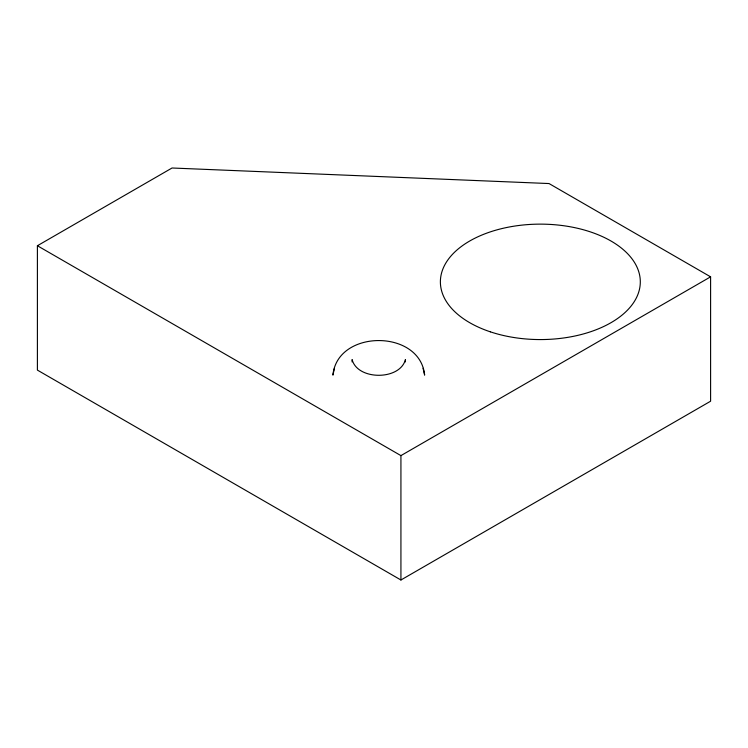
<?xml version="1.0" encoding="UTF-8"?>
<svg xmlns="http://www.w3.org/2000/svg" width="748" height="748" viewBox="0 0 748 748"><rect width="100%" height="100%" fill="white"/><g stroke="black" fill="none" stroke-linecap="round" stroke-linejoin="round"><path stroke-width="1.12" d="M334.468 368.278L332.907 375.131C337.301 329.036 420.236 329.036 424.63 375.131L423.069 368.278M37.4 245.737L172.04 168.001L549.032 183.55L710.6 276.835L710.6 401.209L400.928 579.999L37.4 370.11L37.4 245.737L400.928 455.616L710.6 276.835M405.425 361.92L405.425 359.582C400.03 380.526 357.507 380.526 352.112 359.582L352.112 361.92M400.928 455.616L400.928 579.999M490.351 331.832A99.961 57.718 0 0 0 640.307 281.856A99.961 57.718 0 0 0 490.351 231.871A99.961 57.718 0 0 0 490.351 331.832"/></g></svg>
